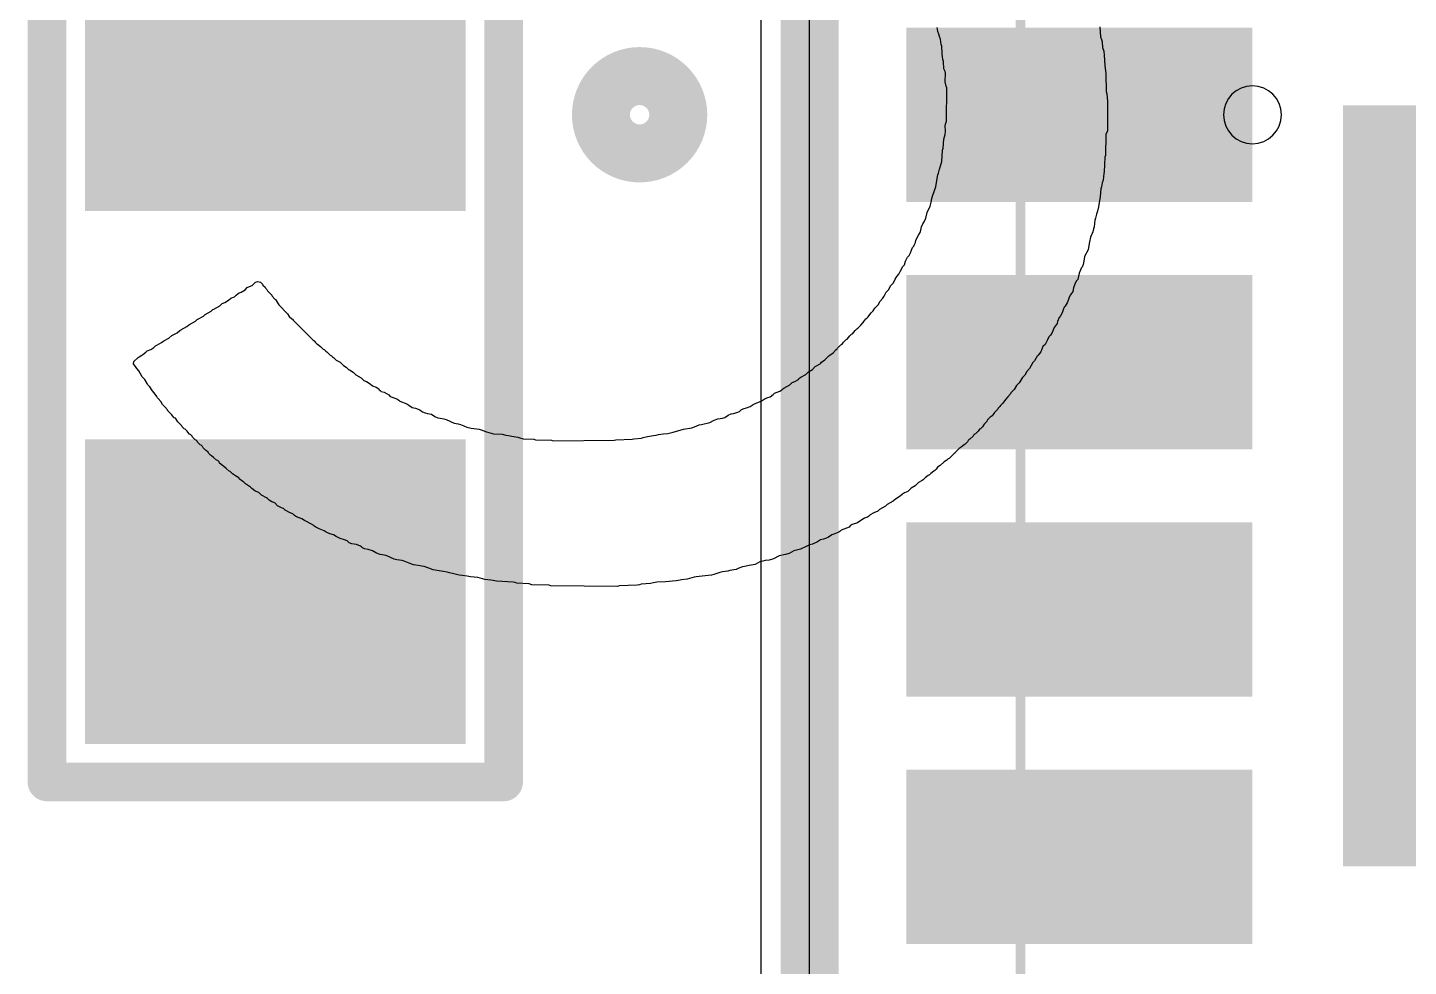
# Model space of a CAD drawing. Header units: inches. Extents: x -1.3 to 11.9, y -6.8 to 4.2.
# Drawn here: x 2.9944 to 3.1372, y 1.1937 to 1.2908 of the extents above; entities that cross this region are included whole.
import ezdxf

# ---------------------------------------------------------------- set-up
doc = ezdxf.new("R2010")
doc.units = ezdxf.units.IN
doc.header["$MEASUREMENT"] = 0
for name, color, linetype in [('AB', 56, 'Continuous'), ('Bottom Overlay', 54, 'Continuous'), ('Mechanical 13', 56, 'Continuous'), ('POT_INFO', 56, 'Continuous'), ('TOP', 1, 'Continuous'), ('Top Overlay', 2, 'Continuous'), ('Top Paste', 8, 'Continuous'), ('Top Solder', 216, 'Continuous')]:
    doc.layers.add(name, color=color, linetype=linetype)

# ---------------------------------------------------------------- blocks, each defined once
blk = doc.blocks.new('C0603_146')
at = {"layer": 'TOP'}
for points in [[(-0.04134, 0.01772), (-0.01378, 0.01772), (-0.01378, -0.01772), (-0.04134, -0.01772)], [(0.01378, 0.01772), (0.04134, 0.01772), (0.04134, -0.01772), (0.01378, -0.01772)]]:
    blk.add_hatch(color=1, dxfattribs=at).paths.add_polyline_path(points)
at = {"layer": 'Top Paste'}
for points in [[(-0.04134, 0.01772), (-0.01378, 0.01772), (-0.01378, -0.01772), (-0.04134, -0.01772)], [(0.01378, 0.01772), (0.04134, 0.01772), (0.04134, -0.01772), (0.01378, -0.01772)]]:
    blk.add_hatch(color=8, dxfattribs=at).paths.add_polyline_path(points)
at = {"layer": 'Top Solder'}
for points in [[(-0.04331, 0.01969), (-0.01181, 0.01969), (-0.01181, -0.01969), (-0.04331, -0.01969)], [(0.01181, 0.01969), (0.04331, 0.01969), (0.04331, -0.01969), (0.01181, -0.01969)]]:
    blk.add_hatch(color=216, dxfattribs=at).paths.add_polyline_path(points)
at = {"layer": 'Top Overlay'}
for points in [[(-0.04724, 0.02362, 0.004, 0.004, 0), (-0.04724, -0.02362, 0.004, 0.004, 0)], [(-0.04724, 0.02362, 0.004, 0.004, 0), (0.04724, 0.02362, 0.004, 0.004, 0)], [(0.04724, 0.02362, 0.004, 0.004, 0), (0.04724, -0.02362, 0.004, 0.004, 0)], [(-0.04724, -0.02362, 0.004, 0.004, 0), (0.04724, -0.02362, 0.004, 0.004, 0)]]:
    blk.add_lwpolyline(points, format="xyseb", dxfattribs=at)
for points in [[(-0.04824, 0.02362, 0.002, 0.002, 1), (-0.04624, 0.02362, 0.002, 0.002, 1)], [(-0.04824, 0.02362, 0.002, 0.002, 1), (-0.04624, 0.02362, 0.002, 0.002, 1)], [(0.04624, 0.02362, 0.002, 0.002, 1), (0.04824, 0.02362, 0.002, 0.002, 1)], [(0.04624, 0.02362, 0.002, 0.002, 1), (0.04824, 0.02362, 0.002, 0.002, 1)], [(-0.04824, -0.02362, 0.002, 0.002, 1), (-0.04624, -0.02362, 0.002, 0.002, 1)], [(-0.04824, -0.02362, 0.002, 0.002, 1), (-0.04624, -0.02362, 0.002, 0.002, 1)], [(0.04624, -0.02362, 0.002, 0.002, 1), (0.04824, -0.02362, 0.002, 0.002, 1)], [(0.04624, -0.02362, 0.002, 0.002, 1), (0.04824, -0.02362, 0.002, 0.002, 1)]]:
    blk.add_lwpolyline(points, format="xyseb", close=True, dxfattribs=at)
blk = doc.blocks.new('SO8_MUN12AD_DEA_319')
at = {"layer": 'TOP'}
for points in [[(-0.06881, 0.0474), (-0.033, 0.0474), (-0.033, 0.02937), (-0.06881, 0.02937)], [(-0.02362, 0.03937), (0.02362, 0.03937), (0.02362, -0.03937), (-0.02362, -0.03937)], [(-0.06881, 0.02181), (-0.033, 0.02181), (-0.033, 0.00378), (-0.06881, 0.00378)], [(-0.06881, -0.00378), (-0.033, -0.00378), (-0.033, -0.02181), (-0.06881, -0.02181)], [(-0.06881, -0.02937), (-0.033, -0.02937), (-0.033, -0.0474), (-0.06881, -0.0474)]]:
    blk.add_hatch(color=1, dxfattribs=at).paths.add_polyline_path(points)
at = {"layer": 'Top Paste'}
for points in [[(-0.06881, 0.0474), (-0.033, 0.0474), (-0.033, 0.02937), (-0.06881, 0.02937)], [(-0.02362, 0.03937), (0.02362, 0.03937), (0.02362, -0.03937), (-0.02362, -0.03937)], [(-0.06881, 0.02181), (-0.033, 0.02181), (-0.033, 0.00378), (-0.06881, 0.00378)], [(-0.06881, -0.00378), (-0.033, -0.00378), (-0.033, -0.02181), (-0.06881, -0.02181)], [(-0.06881, -0.02937), (-0.033, -0.02937), (-0.033, -0.0474), (-0.06881, -0.0474)]]:
    blk.add_hatch(color=8, dxfattribs=at).paths.add_polyline_path(points)
at = {"layer": 'Top Solder'}
for points in [[(-0.06881, 0.0474), (-0.033, 0.0474), (-0.033, 0.02937), (-0.06881, 0.02937)], [(-0.02362, 0.03937), (0.02362, 0.03937), (0.02362, -0.03937), (-0.02362, -0.03937)], [(-0.06881, 0.02181), (-0.033, 0.02181), (-0.033, 0.00378), (-0.06881, 0.00378)], [(-0.06881, -0.00378), (-0.033, -0.00378), (-0.033, -0.02181), (-0.06881, -0.02181)], [(-0.06881, -0.02937), (-0.033, -0.02937), (-0.033, -0.0474), (-0.06881, -0.0474)]]:
    blk.add_hatch(color=216, dxfattribs=at).paths.add_polyline_path(points)
at = {"layer": 'AB'}
blk.add_line((-0.08381, -0.076), (-0.08381, 0.076), dxfattribs=at)
at = {"layer": 'Mechanical 13'}
blk.add_lwpolyline([(-0.057, -0.061, 0.001, 0.001, 0), (-0.057, 0.061, 0.001, 0.001, 0)], format="xyseb", dxfattribs=at)
for points in [[(-0.03, 0.03839, 1), (-0.036, 0.03839, 1)], [(-0.036, 0.03839, 1), (-0.036, 0.03839, 1)], [(-0.03, 0.03839, 1), (-0.03, 0.03839, 1)]]:
    blk.add_lwpolyline(points, format="xyb", close=True, dxfattribs=at)
at = {"layer": 'POT_INFO'}
blk.add_line((-0.07881, -0.0574), (-0.07881, 0.0574), dxfattribs=at)
blk.add_lwpolyline([(-0.07881, -0.0574, 0.006, 0.006, 0), (-0.07881, 0.0574, 0.006, 0.006, 0)], format="xyseb", dxfattribs=at)
at = {"layer": 'Top Overlay'}
for points in [[(-0.0924, 0.03839, 0.006, 0.006, 1), (-0.1004, 0.03839, 0.006, 0.006, 1)], [(-0.1019, 0.03839, 0.003, 0.003, 1), (-0.0989, 0.03839, 0.003, 0.003, 1)], [(-0.0939, 0.03839, 0.003, 0.003, 1), (-0.0909, 0.03839, 0.003, 0.003, 1)]]:
    blk.add_lwpolyline(points, format="xyseb", close=True, dxfattribs=at)

msp = doc.modelspace()

# ---------------------------------------------------------------- linework, layer by layer
at = {"layer": 'Bottom Overlay'}
for p, q in [((3.08855, 1.2904), (3.08849, 1.2908)), ((3.08866, 1.29012), (3.08855, 1.2904)), ((3.08872, 1.28989), (3.08866, 1.29012)), ((3.10531, 1.29086), (3.10537, 1.28983)), ((3.08883, 1.28961), (3.08872, 1.28989)), ((3.08889, 1.28904), (3.08883, 1.28961)), ((3.08895, 1.28887), (3.08889, 1.28904)), ((3.089, 1.28807), (3.08895, 1.28887)), ((3.10537, 1.28983), (3.10548, 1.28955)), ((3.10548, 1.28955), (3.10554, 1.28932)), ((3.10554, 1.28932), (3.10559, 1.28875)), ((3.10559, 1.28875), (3.10571, 1.28836)), ((3.08906, 1.2875), (3.089, 1.28807)), ((3.08912, 1.28728), (3.08906, 1.2875)), ((3.08917, 1.28654), (3.08912, 1.28728)), ((3.10571, 1.28836), (3.10576, 1.28796)), ((3.10576, 1.28796), (3.10582, 1.28688)), ((3.08929, 1.28625), (3.08917, 1.28654)), ((3.08934, 1.28608), (3.08929, 1.28625)), ((3.08929, 1.28517), (3.08934, 1.28608)), ((3.10582, 1.28688), (3.10591, 1.286)), ((3.10591, 1.286), (3.10596, 1.28418)), ((3.0894, 1.28472), (3.08929, 1.28517)), ((3.08946, 1.28455), (3.0894, 1.28472)), ((3.08943, 1.28111), (3.08946, 1.28455)), ((3.10596, 1.28418), (3.10602, 1.28395)), ((3.10602, 1.28395), (3.1061, 1.28319)), ((3.1061, 1.28319), (3.10608, 1.28071)), ((3.08929, 1.28063), (3.08934, 1.2808)), ((3.08932, 1.28009), (3.08929, 1.28063)), ((3.08929, 1.27972), (3.08932, 1.28009)), ((3.08934, 1.2808), (3.08943, 1.28111)), ((3.1061, 1.28012), (3.10593, 1.27972)), ((3.10608, 1.28071), (3.1061, 1.28012)), ((3.08909, 1.27833), (3.08915, 1.27924)), ((3.08915, 1.27924), (3.08929, 1.27972)), ((3.10593, 1.27972), (3.10588, 1.27756)), ((3.08895, 1.27694), (3.08903, 1.2781)), ((3.08903, 1.2781), (3.08909, 1.27833)), ((3.10582, 1.27739), (3.10576, 1.27586)), ((3.10588, 1.27756), (3.10582, 1.27739)), ((3.08855, 1.27557), (3.08861, 1.27574)), ((3.08861, 1.27574), (3.08872, 1.27614)), ((3.08872, 1.27614), (3.08889, 1.27671)), ((3.08889, 1.27671), (3.08895, 1.27694)), ((3.10571, 1.27569), (3.10565, 1.275)), ((3.10576, 1.27586), (3.10571, 1.27569)), ((3.08821, 1.27393), (3.08832, 1.27432)), ((3.08832, 1.27432), (3.08838, 1.27455)), ((3.08838, 1.27455), (3.08844, 1.27495)), ((3.08844, 1.27495), (3.08849, 1.27517)), ((3.08849, 1.27517), (3.08855, 1.27557)), ((3.10548, 1.27432), (3.10542, 1.2741)), ((3.10554, 1.27472), (3.10548, 1.27432)), ((3.10565, 1.275), (3.10554, 1.27472)), ((3.08787, 1.27273), (3.08792, 1.27313)), ((3.08792, 1.27313), (3.08798, 1.27336)), ((3.08798, 1.27336), (3.08821, 1.27393)), ((3.10534, 1.27333), (3.10517, 1.27225)), ((3.10542, 1.2741), (3.10534, 1.27333)), ((3.0873, 1.27108), (3.08744, 1.27168)), ((3.08744, 1.27168), (3.08775, 1.27233)), ((3.08775, 1.27233), (3.08787, 1.27273)), ((3.10497, 1.27148), (3.10485, 1.27108)), ((3.10505, 1.27179), (3.10497, 1.27148)), ((3.10517, 1.27225), (3.10505, 1.27179)), ((3.08679, 1.26983), (3.08687, 1.2702)), ((3.08687, 1.2702), (3.08699, 1.27049)), ((3.08699, 1.27049), (3.08713, 1.27069)), ((3.08713, 1.27069), (3.0873, 1.27108)), ((3.10466, 1.26998), (3.10457, 1.26966)), ((3.10471, 1.2702), (3.10466, 1.26998)), ((3.1048, 1.27086), (3.10471, 1.2702)), ((3.10485, 1.27108), (3.1048, 1.27086)), ((3.08611, 1.2683), (3.08622, 1.26858)), ((3.08622, 1.26858), (3.08628, 1.26881)), ((3.08628, 1.26881), (3.08656, 1.26932)), ((3.08656, 1.26932), (3.08673, 1.26961)), ((3.08673, 1.26961), (3.08679, 1.26983)), ((3.10423, 1.26864), (3.10414, 1.26804)), ((3.10434, 1.2691), (3.10423, 1.26864)), ((3.10457, 1.26966), (3.10434, 1.2691)), ((3.0852, 1.26665), (3.08542, 1.26705)), ((3.08542, 1.26705), (3.08559, 1.26722)), ((3.08559, 1.26722), (3.08571, 1.26751)), ((3.08571, 1.26751), (3.08591, 1.26804)), ((3.08591, 1.26804), (3.08605, 1.26819)), ((3.08605, 1.26819), (3.08611, 1.2683)), ((3.10372, 1.26711), (3.10363, 1.26662)), ((3.10409, 1.26782), (3.10372, 1.26711)), ((3.10414, 1.26804), (3.10409, 1.26782)), ((3.08463, 1.26557), (3.08491, 1.26608)), ((3.08491, 1.26608), (3.08508, 1.26626)), ((3.08508, 1.26626), (3.0852, 1.26665)), ((3.10332, 1.2658), (3.10315, 1.2654)), ((3.10338, 1.26591), (3.10332, 1.2658)), ((3.10346, 1.266), (3.10338, 1.26591)), ((3.10358, 1.26628), (3.10346, 1.266)), ((3.10363, 1.26662), (3.10358, 1.26628)), ((3.01762, 1.26412), (3.01796, 1.26447)), ((3.01796, 1.26447), (3.01818, 1.26452)), ((3.01818, 1.26452), (3.01847, 1.26447)), ((3.01847, 1.26447), (3.01867, 1.26427)), ((3.01867, 1.26427), (3.01872, 1.26415)), ((3.08363, 1.26407), (3.08395, 1.26438)), ((3.08395, 1.26438), (3.08412, 1.26478)), ((3.08412, 1.26478), (3.08429, 1.26506)), ((3.08429, 1.26506), (3.08452, 1.26529)), ((3.08452, 1.26529), (3.08463, 1.26557)), ((3.1027, 1.26427), (3.10258, 1.26387)), ((3.10287, 1.26455), (3.1027, 1.26427)), ((3.10301, 1.26475), (3.10287, 1.26455)), ((3.10315, 1.2654), (3.10301, 1.26475)), ((3.01517, 1.26259), (3.0154, 1.26282)), ((3.0154, 1.26282), (3.01577, 1.26296)), ((3.01577, 1.26296), (3.01597, 1.2631)), ((3.01597, 1.2631), (3.0162, 1.26333)), ((3.0162, 1.26333), (3.01648, 1.26344)), ((3.01648, 1.26344), (3.01688, 1.26367)), ((3.01688, 1.26367), (3.0171, 1.2639)), ((3.0171, 1.2639), (3.0175, 1.26407)), ((3.0175, 1.26407), (3.01762, 1.26412)), ((3.01872, 1.26415), (3.01895, 1.26393)), ((3.01895, 1.26393), (3.01901, 1.26381)), ((3.01901, 1.26381), (3.01912, 1.2637)), ((3.01912, 1.2637), (3.01918, 1.26358)), ((3.01918, 1.26358), (3.01963, 1.26313)), ((3.01963, 1.26313), (3.01969, 1.26302)), ((3.01969, 1.26302), (3.01995, 1.2627)), ((3.08258, 1.26251), (3.08284, 1.26282)), ((3.08284, 1.26282), (3.08292, 1.2629)), ((3.08292, 1.2629), (3.08298, 1.26302)), ((3.08298, 1.26302), (3.08321, 1.26341)), ((3.08321, 1.26341), (3.08349, 1.2637)), ((3.08349, 1.2637), (3.08363, 1.26407)), ((3.10213, 1.2629), (3.10207, 1.26268)), ((3.10227, 1.26316), (3.10213, 1.2629)), ((3.1025, 1.2635), (3.10227, 1.26316)), ((3.10258, 1.26387), (3.1025, 1.2635)), ((3.01273, 1.26111), (3.01335, 1.26145)), ((3.01335, 1.26145), (3.01353, 1.26162)), ((3.01353, 1.26162), (3.01364, 1.26168)), ((3.01364, 1.26168), (3.01426, 1.26202)), ((3.01426, 1.26202), (3.01449, 1.26225)), ((3.01449, 1.26225), (3.01478, 1.26236)), ((3.01478, 1.26236), (3.01517, 1.26259)), ((3.01995, 1.2627), (3.02003, 1.26268)), ((3.02003, 1.26268), (3.02009, 1.26256)), ((3.02009, 1.26256), (3.02031, 1.26222)), ((3.02031, 1.26222), (3.02037, 1.26211)), ((3.02037, 1.26211), (3.02128, 1.2612)), ((3.08165, 1.26128), (3.08184, 1.26148)), ((3.08184, 1.26148), (3.08202, 1.26177)), ((3.08202, 1.26177), (3.08236, 1.26211)), ((3.08236, 1.26211), (3.08258, 1.26251)), ((3.1015, 1.2616), (3.10142, 1.26128)), ((3.10162, 1.26188), (3.1015, 1.2616)), ((3.1017, 1.26197), (3.10162, 1.26188)), ((3.10193, 1.26231), (3.1017, 1.26197)), ((3.10207, 1.26268), (3.10193, 1.26231)), ((3.01085, 1.25986), (3.01103, 1.26003)), ((3.01103, 1.26003), (3.01114, 1.26009)), ((3.01114, 1.26009), (3.01176, 1.26043)), ((3.01176, 1.26043), (3.01193, 1.2606)), ((3.01193, 1.2606), (3.01205, 1.26066)), ((3.01205, 1.26066), (3.01256, 1.26094)), ((3.01256, 1.26094), (3.01273, 1.26111)), ((3.02128, 1.2612), (3.02145, 1.26091)), ((3.02145, 1.26091), (3.02171, 1.26066)), ((3.02171, 1.26066), (3.02179, 1.26063)), ((3.02179, 1.26063), (3.02185, 1.26052)), ((3.02185, 1.26052), (3.02387, 1.2585)), ((3.08028, 1.25969), (3.08057, 1.26003)), ((3.08057, 1.26003), (3.08082, 1.26029)), ((3.08082, 1.26029), (3.08088, 1.2604)), ((3.08088, 1.2604), (3.08108, 1.26066)), ((3.08108, 1.26066), (3.08119, 1.26072)), ((3.08119, 1.26072), (3.08133, 1.26086)), ((3.08133, 1.26086), (3.08139, 1.26097)), ((3.08139, 1.26097), (3.08165, 1.26128)), ((3.10088, 1.26018), (3.10059, 1.25978)), ((3.10093, 1.2604), (3.10088, 1.26018)), ((3.1011, 1.2608), (3.10093, 1.2604)), ((3.10113, 1.26083), (3.1011, 1.2608)), ((3.10122, 1.26097), (3.10113, 1.26083)), ((3.10142, 1.26128), (3.10122, 1.26097)), ((3.00847, 1.25839), (3.00898, 1.25867)), ((3.00898, 1.25867), (3.00929, 1.25893)), ((3.00929, 1.25893), (3.00986, 1.25921)), ((3.00986, 1.25921), (3.01012, 1.25947)), ((3.01012, 1.25947), (3.01023, 1.25952)), ((3.01023, 1.25952), (3.01085, 1.25986)), ((3.02387, 1.2585), (3.02398, 1.25844)), ((3.07878, 1.25824), (3.07903, 1.2585)), ((3.07903, 1.2585), (3.07915, 1.25856)), ((3.07915, 1.25856), (3.07943, 1.2589)), ((3.07943, 1.2589), (3.0796, 1.25907)), ((3.0796, 1.25907), (3.07971, 1.25912)), ((3.07971, 1.25912), (3.08, 1.25947)), ((3.08, 1.25947), (3.08017, 1.25964)), ((3.08017, 1.25964), (3.08028, 1.25969)), ((3.10003, 1.25881), (3.09985, 1.25841)), ((3.1002, 1.25898), (3.10003, 1.25881)), ((3.10037, 1.25927), (3.1002, 1.25898)), ((3.10059, 1.25978), (3.10037, 1.25927)), ((3.00631, 1.25697), (3.00662, 1.25722)), ((3.00662, 1.25722), (3.00676, 1.25736)), ((3.00676, 1.25736), (3.00713, 1.25751)), ((3.00713, 1.25751), (3.00745, 1.2577)), ((3.00745, 1.2577), (3.00762, 1.25787)), ((3.00762, 1.25787), (3.00773, 1.25793)), ((3.00773, 1.25793), (3.00824, 1.25822)), ((3.00824, 1.25822), (3.00835, 1.25833)), ((3.00835, 1.25833), (3.00847, 1.25839)), ((3.02398, 1.25844), (3.02406, 1.25836)), ((3.02406, 1.25836), (3.02412, 1.25824)), ((3.02412, 1.25824), (3.02426, 1.2581)), ((3.02426, 1.2581), (3.02438, 1.25805)), ((3.02438, 1.25805), (3.02469, 1.25779)), ((3.02469, 1.25779), (3.02494, 1.25753)), ((3.02494, 1.25753), (3.02506, 1.25748)), ((3.02506, 1.25748), (3.02523, 1.25731)), ((3.02523, 1.25731), (3.02534, 1.25725)), ((3.02534, 1.25725), (3.02568, 1.25691)), ((3.07738, 1.25691), (3.0777, 1.25716)), ((3.0777, 1.25716), (3.07801, 1.25748)), ((3.07801, 1.25748), (3.07809, 1.25751)), ((3.07809, 1.25751), (3.07815, 1.25762)), ((3.07815, 1.25762), (3.07852, 1.25799)), ((3.07852, 1.25799), (3.07863, 1.25805)), ((3.07863, 1.25805), (3.07878, 1.25824)), ((3.0992, 1.25725), (3.09892, 1.25691)), ((3.0994, 1.25779), (3.0992, 1.25725)), ((3.09963, 1.25802), (3.0994, 1.25779)), ((3.09985, 1.25841), (3.09963, 1.25802)), ((3.00532, 1.25603), (3.00537, 1.25626)), ((3.0056, 1.25563), (3.00532, 1.25603)), ((3.00537, 1.25626), (3.0058, 1.25668)), ((3.00566, 1.25552), (3.0056, 1.25563)), ((3.0058, 1.25668), (3.00591, 1.25674)), ((3.00591, 1.25674), (3.0062, 1.25691)), ((3.0062, 1.25691), (3.00631, 1.25697)), ((3.02568, 1.25691), (3.0258, 1.25685)), ((3.0258, 1.25685), (3.02591, 1.25674)), ((3.02591, 1.25674), (3.02602, 1.25668)), ((3.02602, 1.25668), (3.02631, 1.2564)), ((3.02631, 1.2564), (3.02671, 1.25617)), ((3.02671, 1.25617), (3.02705, 1.25583)), ((3.02705, 1.25583), (3.02733, 1.25566)), ((3.02733, 1.25566), (3.02756, 1.25543)), ((3.07557, 1.25543), (3.07585, 1.25572)), ((3.07585, 1.25572), (3.07636, 1.256)), ((3.07636, 1.256), (3.07645, 1.25609)), ((3.07645, 1.25609), (3.0765, 1.2562)), ((3.0765, 1.2562), (3.07685, 1.25643)), ((3.07685, 1.25643), (3.07727, 1.25685)), ((3.07727, 1.25685), (3.07738, 1.25691)), ((3.09838, 1.25614), (3.09804, 1.25552)), ((3.09855, 1.25631), (3.09838, 1.25614)), ((3.09883, 1.25682), (3.09855, 1.25631)), ((3.09892, 1.25691), (3.09883, 1.25682)), ((3.00588, 1.25529), (3.00566, 1.25552)), ((3.00622, 1.25466), (3.00588, 1.25529)), ((3.00651, 1.25438), (3.00622, 1.25466)), ((3.00674, 1.25398), (3.00651, 1.25438)), ((3.02756, 1.25543), (3.02767, 1.25538)), ((3.02767, 1.25538), (3.02807, 1.25515)), ((3.02807, 1.25515), (3.02835, 1.25486)), ((3.02835, 1.25486), (3.02887, 1.25458)), ((3.02887, 1.25458), (3.02915, 1.2543)), ((3.02915, 1.2543), (3.02943, 1.25418)), ((3.02943, 1.25418), (3.02983, 1.25395)), ((3.07346, 1.25407), (3.07375, 1.25418)), ((3.07375, 1.25418), (3.07412, 1.25438)), ((3.07412, 1.25438), (3.07417, 1.25449)), ((3.07417, 1.25449), (3.07426, 1.25458)), ((3.07426, 1.25458), (3.07437, 1.25464)), ((3.07437, 1.25464), (3.07489, 1.25492)), ((3.07489, 1.25492), (3.07517, 1.2552)), ((3.07517, 1.2552), (3.07557, 1.25543)), ((3.09724, 1.25449), (3.09701, 1.25415)), ((3.0973, 1.25461), (3.09724, 1.25449)), ((3.09753, 1.25484), (3.0973, 1.25461)), ((3.09775, 1.25523), (3.09753, 1.25484)), ((3.09804, 1.25552), (3.09775, 1.25523)), ((3.00679, 1.25387), (3.00674, 1.25398)), ((3.00702, 1.25364), (3.00679, 1.25387)), ((3.00725, 1.25324), (3.00702, 1.25364)), ((3.00747, 1.25302), (3.00725, 1.25324)), ((3.00776, 1.25262), (3.00747, 1.25302)), ((3.02983, 1.25395), (3.03006, 1.25373)), ((3.03006, 1.25373), (3.03043, 1.25359)), ((3.03043, 1.25359), (3.03071, 1.25341)), ((3.03071, 1.25341), (3.03074, 1.25333)), ((3.03074, 1.25333), (3.03085, 1.25327)), ((3.03085, 1.25327), (3.03097, 1.25316)), ((3.03097, 1.25316), (3.03128, 1.25307)), ((3.03128, 1.25307), (3.03173, 1.25279)), ((3.03173, 1.25279), (3.03188, 1.25265)), ((3.07119, 1.25259), (3.0715, 1.25285)), ((3.0715, 1.25285), (3.07165, 1.25299)), ((3.07165, 1.25299), (3.07219, 1.25319)), ((3.07219, 1.25319), (3.07239, 1.25333)), ((3.07239, 1.25333), (3.0725, 1.25344)), ((3.0725, 1.25344), (3.07261, 1.2535)), ((3.07261, 1.2535), (3.07324, 1.25384)), ((3.07324, 1.25384), (3.07346, 1.25407)), ((3.09605, 1.2529), (3.09579, 1.25259)), ((3.09611, 1.25302), (3.09605, 1.2529)), ((3.09645, 1.25336), (3.09611, 1.25302)), ((3.09667, 1.25376), (3.09645, 1.25336)), ((3.09696, 1.25404), (3.09667, 1.25376)), ((3.09701, 1.25415), (3.09696, 1.25404)), ((3.00782, 1.25251), (3.00776, 1.25262)), ((3.0079, 1.25242), (3.00782, 1.25251)), ((3.00816, 1.25211), (3.0079, 1.25242)), ((3.00833, 1.25182), (3.00816, 1.25211)), ((3.00858, 1.25157), (3.00833, 1.25182)), ((3.00884, 1.25126), (3.00858, 1.25157)), ((3.03188, 1.25265), (3.03259, 1.25239)), ((3.03259, 1.25239), (3.03279, 1.25225)), ((3.03279, 1.25225), (3.0329, 1.25214)), ((3.0329, 1.25214), (3.03361, 1.25188)), ((3.03361, 1.25188), (3.03381, 1.25174)), ((3.03381, 1.25174), (3.03415, 1.25151)), ((3.03415, 1.25151), (3.03452, 1.25143)), ((3.03452, 1.25143), (3.03497, 1.25126)), ((3.06824, 1.25128), (3.06852, 1.2514)), ((3.06852, 1.2514), (3.06875, 1.25145)), ((3.06875, 1.25145), (3.06912, 1.2516)), ((3.06912, 1.2516), (3.06943, 1.2518)), ((3.06943, 1.2518), (3.06983, 1.25197)), ((3.06983, 1.25197), (3.07028, 1.25214)), ((3.07028, 1.25214), (3.07068, 1.25242)), ((3.07068, 1.25242), (3.07096, 1.25253)), ((3.07096, 1.25253), (3.07119, 1.25259)), ((3.0948, 1.25143), (3.09474, 1.25131)), ((3.09497, 1.2516), (3.0948, 1.25143)), ((3.09503, 1.25171), (3.09497, 1.2516)), ((3.09522, 1.25191), (3.09503, 1.25171)), ((3.09548, 1.25222), (3.09522, 1.25191)), ((3.09554, 1.25234), (3.09548, 1.25222)), ((3.09579, 1.25259), (3.09554, 1.25234)), ((3.00889, 1.25114), (3.00884, 1.25126)), ((3.00929, 1.25074), (3.00889, 1.25114)), ((3.00935, 1.25063), (3.00929, 1.25074)), ((3.00955, 1.25043), (3.00935, 1.25063)), ((3.00966, 1.25038), (3.00955, 1.25043)), ((3.00975, 1.25029), (3.00966, 1.25038)), ((3.00992, 1.25001), (3.00975, 1.25029)), ((3.01032, 1.24961), (3.00992, 1.25001)), ((3.03497, 1.25126), (3.03511, 1.25111)), ((3.03511, 1.25111), (3.03523, 1.25106)), ((3.03523, 1.25106), (3.03551, 1.25094)), ((3.03551, 1.25094), (3.03574, 1.25089)), ((3.03574, 1.25089), (3.03617, 1.2508)), ((3.03617, 1.2508), (3.03651, 1.25057)), ((3.03651, 1.25057), (3.03682, 1.25043)), ((3.03682, 1.25043), (3.03705, 1.25038)), ((3.03705, 1.25038), (3.03744, 1.25032)), ((3.03744, 1.25032), (3.03767, 1.25026)), ((3.03767, 1.25026), (3.03852, 1.24986)), ((3.06409, 1.24975), (3.06497, 1.24995)), ((3.06497, 1.24995), (3.0654, 1.2502)), ((3.0654, 1.2502), (3.06579, 1.25032)), ((3.06579, 1.25032), (3.06628, 1.2504)), ((3.06628, 1.2504), (3.0665, 1.25046)), ((3.0665, 1.25046), (3.06685, 1.25069)), ((3.06685, 1.25069), (3.06716, 1.25083)), ((3.06716, 1.25083), (3.06739, 1.25089)), ((3.06739, 1.25089), (3.06775, 1.25097)), ((3.06775, 1.25097), (3.06804, 1.25109)), ((3.06804, 1.25109), (3.06824, 1.25128)), ((3.09361, 1.25006), (3.09332, 1.24978)), ((3.09366, 1.25018), (3.09361, 1.25006)), ((3.09397, 1.25049), (3.09366, 1.25018)), ((3.09417, 1.25063), (3.09397, 1.25049)), ((3.09423, 1.25074), (3.09417, 1.25063)), ((3.09434, 1.25086), (3.09423, 1.25074)), ((3.0944, 1.25097), (3.09434, 1.25086)), ((3.09474, 1.25131), (3.0944, 1.25097)), ((3.01037, 1.24949), (3.01032, 1.24961)), ((3.01057, 1.2493), (3.01037, 1.24949)), ((3.01068, 1.24924), (3.01057, 1.2493)), ((3.01088, 1.24904), (3.01068, 1.24924)), ((3.01094, 1.24893), (3.01088, 1.24904)), ((3.01114, 1.24873), (3.01094, 1.24893)), ((3.01125, 1.24867), (3.01114, 1.24873)), ((3.01139, 1.24853), (3.01125, 1.24867)), ((3.01145, 1.24842), (3.01139, 1.24853)), ((3.03852, 1.24986), (3.03892, 1.24981)), ((3.03892, 1.24981), (3.03915, 1.24975)), ((3.03915, 1.24975), (3.03952, 1.24961)), ((3.03952, 1.24961), (3.03983, 1.24947)), ((3.03983, 1.24947), (3.04028, 1.24935)), ((3.04028, 1.24935), (3.04108, 1.24924)), ((3.04108, 1.24924), (3.04131, 1.24918)), ((3.04131, 1.24918), (3.04185, 1.24898)), ((3.04185, 1.24898), (3.04233, 1.24884)), ((3.04233, 1.24884), (3.04256, 1.24878)), ((3.04256, 1.24878), (3.04347, 1.24873)), ((3.04347, 1.24873), (3.04384, 1.24864)), ((3.04384, 1.24864), (3.04412, 1.24859)), ((3.04412, 1.24859), (3.04446, 1.24853)), ((3.04446, 1.24853), (3.04509, 1.24842)), ((3.05807, 1.24839), (3.05852, 1.2485)), ((3.05852, 1.2485), (3.05912, 1.24859)), ((3.05912, 1.24859), (3.0594, 1.24864)), ((3.0594, 1.24864), (3.05963, 1.2487)), ((3.05963, 1.2487), (3.06014, 1.24876)), ((3.06014, 1.24876), (3.0606, 1.24881)), ((3.0606, 1.24881), (3.06116, 1.24893)), ((3.06116, 1.24893), (3.06199, 1.24918)), ((3.06199, 1.24918), (3.06222, 1.24924)), ((3.06222, 1.24924), (3.0631, 1.24938)), ((3.0631, 1.24938), (3.06338, 1.24949)), ((3.06338, 1.24949), (3.06386, 1.24969)), ((3.06386, 1.24969), (3.06409, 1.24975)), ((3.09219, 1.24853), (3.09187, 1.24822)), ((3.09224, 1.24864), (3.09219, 1.24853)), ((3.09233, 1.24873), (3.09224, 1.24864)), ((3.09244, 1.24878), (3.09233, 1.24873)), ((3.0927, 1.24904), (3.09244, 1.24878)), ((3.09284, 1.24924), (3.0927, 1.24904)), ((3.09295, 1.2493), (3.09284, 1.24924)), ((3.09315, 1.24949), (3.09295, 1.2493)), ((3.09332, 1.24978), (3.09315, 1.24949)), ((3.01171, 1.24816), (3.01145, 1.24842)), ((3.01182, 1.2481), (3.01171, 1.24816)), ((3.01191, 1.24802), (3.01182, 1.2481)), ((3.01196, 1.2479), (3.01191, 1.24802)), ((3.01222, 1.24765), (3.01196, 1.2479)), ((3.01233, 1.24759), (3.01222, 1.24765)), ((3.01247, 1.24745), (3.01233, 1.24759)), ((3.01253, 1.24734), (3.01247, 1.24745)), ((3.01279, 1.24708), (3.01253, 1.24734)), ((3.0129, 1.24702), (3.01279, 1.24708)), ((3.04509, 1.24842), (3.0454, 1.24833)), ((3.0454, 1.24833), (3.04563, 1.24827)), ((3.04563, 1.24827), (3.04676, 1.24822)), ((3.04676, 1.24822), (3.04693, 1.24816)), ((3.04693, 1.24816), (3.04858, 1.2481)), ((3.04858, 1.2481), (3.04875, 1.24805)), ((3.04875, 1.24805), (3.05506, 1.2481)), ((3.05506, 1.2481), (3.05523, 1.24816)), ((3.05523, 1.24816), (3.05693, 1.24822)), ((3.05693, 1.24822), (3.0571, 1.24827)), ((3.0571, 1.24827), (3.0579, 1.24833)), ((3.0579, 1.24833), (3.05807, 1.24839)), ((3.09074, 1.24725), (3.09037, 1.24688)), ((3.09085, 1.24731), (3.09074, 1.24725)), ((3.09094, 1.24739), (3.09085, 1.24731)), ((3.09125, 1.24765), (3.09094, 1.24739)), ((3.09136, 1.24771), (3.09125, 1.24765)), ((3.09162, 1.24796), (3.09136, 1.24771)), ((3.09167, 1.24807), (3.09162, 1.24796)), ((3.09176, 1.24816), (3.09167, 1.24807)), ((3.09187, 1.24822), (3.09176, 1.24816)), ((3.01304, 1.24688), (3.0129, 1.24702)), ((3.0131, 1.24677), (3.01304, 1.24688)), ((3.0133, 1.24657), (3.0131, 1.24677)), ((3.01341, 1.24651), (3.0133, 1.24657)), ((3.01361, 1.24631), (3.01341, 1.24651)), ((3.01392, 1.24606), (3.01361, 1.24631)), ((3.01404, 1.246), (3.01392, 1.24606)), ((3.01418, 1.24586), (3.01404, 1.246)), ((3.01424, 1.24575), (3.01418, 1.24586)), ((3.01455, 1.24549), (3.01424, 1.24575)), ((3.0892, 1.24589), (3.0888, 1.24549)), ((3.08949, 1.24606), (3.0892, 1.24589)), ((3.0896, 1.24617), (3.08949, 1.24606)), ((3.08971, 1.24623), (3.0896, 1.24617)), ((3.09022, 1.24674), (3.08971, 1.24623)), ((3.09034, 1.2468), (3.09022, 1.24674)), ((3.09037, 1.24688), (3.09034, 1.2468)), ((3.01466, 1.24543), (3.01455, 1.24549)), ((3.01492, 1.24518), (3.01466, 1.24543)), ((3.01523, 1.24492), (3.01492, 1.24518)), ((3.01534, 1.24486), (3.01523, 1.24492)), ((3.01557, 1.24464), (3.01534, 1.24486)), ((3.01588, 1.24444), (3.01557, 1.24464)), ((3.01622, 1.24421), (3.01588, 1.24444)), ((3.01628, 1.2441), (3.01622, 1.24421)), ((3.08724, 1.24421), (3.08704, 1.24401)), ((3.08755, 1.24447), (3.08724, 1.24421)), ((3.08767, 1.24452), (3.08755, 1.24447)), ((3.08781, 1.24467), (3.08767, 1.24452)), ((3.08812, 1.24492), (3.08781, 1.24467)), ((3.08824, 1.24498), (3.08812, 1.24492)), ((3.08838, 1.24512), (3.08824, 1.24498)), ((3.08844, 1.24523), (3.08838, 1.24512)), ((3.08852, 1.24532), (3.08844, 1.24523)), ((3.0888, 1.24549), (3.08852, 1.24532)), ((3.01665, 1.24384), (3.01628, 1.2441)), ((3.01676, 1.24378), (3.01665, 1.24384)), ((3.01693, 1.24361), (3.01676, 1.24378)), ((3.01733, 1.24333), (3.01693, 1.24361)), ((3.01745, 1.24327), (3.01733, 1.24333)), ((3.01759, 1.24313), (3.01745, 1.24327)), ((3.0179, 1.24288), (3.01759, 1.24313)), ((3.01801, 1.24282), (3.0179, 1.24288)), ((3.0183, 1.24271), (3.01801, 1.24282)), ((3.08545, 1.24282), (3.08508, 1.24268)), ((3.08579, 1.24316), (3.08545, 1.24282)), ((3.08619, 1.24339), (3.08579, 1.24316)), ((3.08653, 1.24373), (3.08619, 1.24339)), ((3.08693, 1.24396), (3.08653, 1.24373)), ((3.08704, 1.24401), (3.08693, 1.24396)), ((3.01858, 1.24242), (3.0183, 1.24271)), ((3.01909, 1.24214), (3.01858, 1.24242)), ((3.01921, 1.24208), (3.01909, 1.24214)), ((3.01938, 1.24191), (3.01921, 1.24208)), ((3.01966, 1.24174), (3.01938, 1.24191)), ((3.01995, 1.24163), (3.01966, 1.24174)), ((3.02023, 1.24134), (3.01995, 1.24163)), ((3.02063, 1.24111), (3.02023, 1.24134)), ((3.08329, 1.24146), (3.08312, 1.24128)), ((3.08392, 1.2418), (3.08329, 1.24146)), ((3.08415, 1.24202), (3.08392, 1.2418)), ((3.08466, 1.24231), (3.08415, 1.24202)), ((3.08488, 1.24253), (3.08466, 1.24231)), ((3.085, 1.24259), (3.08488, 1.24253)), ((3.08508, 1.24268), (3.085, 1.24259)), ((3.02085, 1.24106), (3.02063, 1.24111)), ((3.02102, 1.24089), (3.02085, 1.24106)), ((3.02154, 1.2406), (3.02102, 1.24089)), ((3.02182, 1.24049), (3.02154, 1.2406)), ((3.02199, 1.24032), (3.02182, 1.24049)), ((3.02219, 1.24018), (3.02199, 1.24032)), ((3.02273, 1.23998), (3.02219, 1.24018)), ((3.02301, 1.23981), (3.02273, 1.23998)), ((3.08096, 1.24004), (3.08057, 1.23981)), ((3.08125, 1.24015), (3.08096, 1.24004)), ((3.08136, 1.24021), (3.08125, 1.24015)), ((3.08153, 1.24038), (3.08136, 1.24021)), ((3.08193, 1.2406), (3.08153, 1.24038)), ((3.08233, 1.24077), (3.08193, 1.2406)), ((3.0825, 1.24094), (3.08233, 1.24077)), ((3.08312, 1.24128), (3.0825, 1.24094)), ((3.02387, 1.23935), (3.02301, 1.23981)), ((3.02398, 1.23924), (3.02387, 1.23935)), ((3.02418, 1.2391), (3.02398, 1.23924)), ((3.02455, 1.23896), (3.02418, 1.2391)), ((3.02506, 1.23873), (3.02455, 1.23896)), ((3.02526, 1.23859), (3.02506, 1.23873)), ((3.02563, 1.23844), (3.02526, 1.23859)), ((3.07829, 1.23861), (3.07778, 1.23839)), ((3.07841, 1.23867), (3.07829, 1.23861)), ((3.07855, 1.23881), (3.07841, 1.23867)), ((3.07909, 1.23901), (3.07855, 1.23881)), ((3.07937, 1.23913), (3.07909, 1.23901)), ((3.07949, 1.23924), (3.07937, 1.23913)), ((3.07969, 1.23938), (3.07949, 1.23924)), ((3.08023, 1.23958), (3.07969, 1.23938)), ((3.08057, 1.23981), (3.08023, 1.23958)), ((3.02602, 1.23833), (3.02563, 1.23844)), ((3.02631, 1.23816), (3.02602, 1.23833)), ((3.02671, 1.23793), (3.02631, 1.23816)), ((3.02716, 1.23782), (3.02671, 1.23793)), ((3.02744, 1.23771), (3.02716, 1.23782)), ((3.02764, 1.23751), (3.02744, 1.23771)), ((3.02793, 1.23739), (3.02764, 1.23751)), ((3.02841, 1.23731), (3.02793, 1.23739)), ((3.02881, 1.23714), (3.02841, 1.23731)), ((3.02892, 1.23708), (3.02881, 1.23714)), ((3.02904, 1.23697), (3.02892, 1.23708)), ((3.07491, 1.23711), (3.07432, 1.23685)), ((3.07525, 1.23728), (3.07491, 1.23711)), ((3.07557, 1.23736), (3.07525, 1.23728)), ((3.07608, 1.23759), (3.07557, 1.23736)), ((3.07639, 1.23779), (3.07608, 1.23759)), ((3.0767, 1.23788), (3.07639, 1.23779)), ((3.07693, 1.23793), (3.0767, 1.23788)), ((3.07724, 1.23808), (3.07693, 1.23793)), ((3.07756, 1.23833), (3.07724, 1.23808)), ((3.07778, 1.23839), (3.07756, 1.23833)), ((3.02923, 1.23688), (3.02904, 1.23697)), ((3.0296, 1.2368), (3.02923, 1.23688)), ((3.03006, 1.23668), (3.0296, 1.2368)), ((3.03048, 1.23643), (3.03006, 1.23668)), ((3.03085, 1.23629), (3.03048, 1.23643)), ((3.03125, 1.23623), (3.03085, 1.23629)), ((3.03148, 1.23617), (3.03125, 1.23623)), ((3.0323, 1.2358), (3.03148, 1.23617)), ((3.03259, 1.23575), (3.0323, 1.2358)), ((3.03313, 1.23566), (3.03259, 1.23575)), ((3.03335, 1.2356), (3.03313, 1.23566)), ((3.07068, 1.23566), (3.07045, 1.2356)), ((3.07108, 1.23572), (3.07068, 1.23566)), ((3.07153, 1.23583), (3.07108, 1.23572)), ((3.07213, 1.23614), (3.07153, 1.23583)), ((3.07278, 1.23629), (3.07213, 1.23614)), ((3.07318, 1.2364), (3.07278, 1.23629)), ((3.07363, 1.23668), (3.07318, 1.2364)), ((3.07432, 1.23685), (3.07363, 1.23668)), ((3.03384, 1.2354), (3.03335, 1.2356)), ((3.03429, 1.23523), (3.03384, 1.2354)), ((3.03477, 1.23515), (3.03429, 1.23523)), ((3.03517, 1.23509), (3.03477, 1.23515)), ((3.0354, 1.23504), (3.03517, 1.23509)), ((3.03588, 1.23489), (3.0354, 1.23504)), ((3.03634, 1.23472), (3.03588, 1.23489)), ((3.03716, 1.23458), (3.03634, 1.23472)), ((3.03739, 1.23452), (3.03716, 1.23458)), ((3.03778, 1.23447), (3.03739, 1.23452)), ((3.03801, 1.23441), (3.03778, 1.23447)), ((3.03832, 1.23433), (3.03801, 1.23441)), ((3.03901, 1.23415), (3.03832, 1.23433)), ((3.06537, 1.23421), (3.06514, 1.23415)), ((3.06599, 1.23444), (3.06537, 1.23421)), ((3.06628, 1.2345), (3.06599, 1.23444)), ((3.06682, 1.23458), (3.06628, 1.2345)), ((3.06704, 1.23464), (3.06682, 1.23458)), ((3.06744, 1.23469), (3.06704, 1.23464)), ((3.06767, 1.23475), (3.06744, 1.23469)), ((3.06795, 1.23487), (3.06767, 1.23475)), ((3.06832, 1.23501), (3.06795, 1.23487)), ((3.06855, 1.23506), (3.06832, 1.23501)), ((3.06903, 1.23515), (3.06855, 1.23506)), ((3.06943, 1.23521), (3.06903, 1.23515)), ((3.06966, 1.23526), (3.06943, 1.23521)), ((3.07014, 1.23552), (3.06966, 1.23526)), ((3.07045, 1.2356), (3.07014, 1.23552)), ((3.03935, 1.2341), (3.03901, 1.23415)), ((3.03986, 1.23404), (3.03935, 1.2341)), ((3.0402, 1.23398), (3.03986, 1.23404)), ((3.04097, 1.2339), (3.0402, 1.23398)), ((3.04119, 1.23384), (3.04097, 1.2339)), ((3.04168, 1.2337), (3.04119, 1.23384)), ((3.0423, 1.23364), (3.04168, 1.2337)), ((3.04253, 1.23359), (3.0423, 1.23364)), ((3.04287, 1.23353), (3.04253, 1.23359)), ((3.0446, 1.23344), (3.04287, 1.23353)), ((3.04483, 1.23339), (3.0446, 1.23344)), ((3.045, 1.23333), (3.04483, 1.23339)), ((3.04625, 1.23327), (3.045, 1.23333)), ((3.04653, 1.23316), (3.04625, 1.23327)), ((3.04835, 1.2331), (3.04653, 1.23316)), ((3.04852, 1.23305), (3.04835, 1.2331)), ((3.0554, 1.23299), (3.04852, 1.23305)), ((3.05557, 1.23305), (3.0554, 1.23299)), ((3.05744, 1.2331), (3.05557, 1.23305)), ((3.05767, 1.23316), (3.05744, 1.2331)), ((3.05784, 1.23322), (3.05767, 1.23316)), ((3.05883, 1.2333), (3.05784, 1.23322)), ((3.05912, 1.23336), (3.05883, 1.2333)), ((3.05946, 1.23342), (3.05912, 1.23336)), ((3.06037, 1.23347), (3.05946, 1.23342)), ((3.06148, 1.23356), (3.06037, 1.23347)), ((3.06187, 1.23362), (3.06148, 1.23356)), ((3.06204, 1.23367), (3.06187, 1.23362)), ((3.06261, 1.23373), (3.06204, 1.23367)), ((3.06284, 1.23379), (3.06261, 1.23373)), ((3.06332, 1.23393), (3.06284, 1.23379)), ((3.06355, 1.23398), (3.06332, 1.23393)), ((3.0648, 1.2341), (3.06355, 1.23398)), ((3.06514, 1.23415), (3.0648, 1.2341))]:
    msp.add_line(p, q, dxfattribs=at)

# ---------------------------------------------------------------- block references
msp.add_blockref('SO8_MUN12AD_DEA_319', (3.15409, 1.24339))
at = {"rotation": 90}
msp.add_blockref('C0603_146', (3.02, 1.26), dxfattribs=at)

doc.saveas('drawing.dxf')
